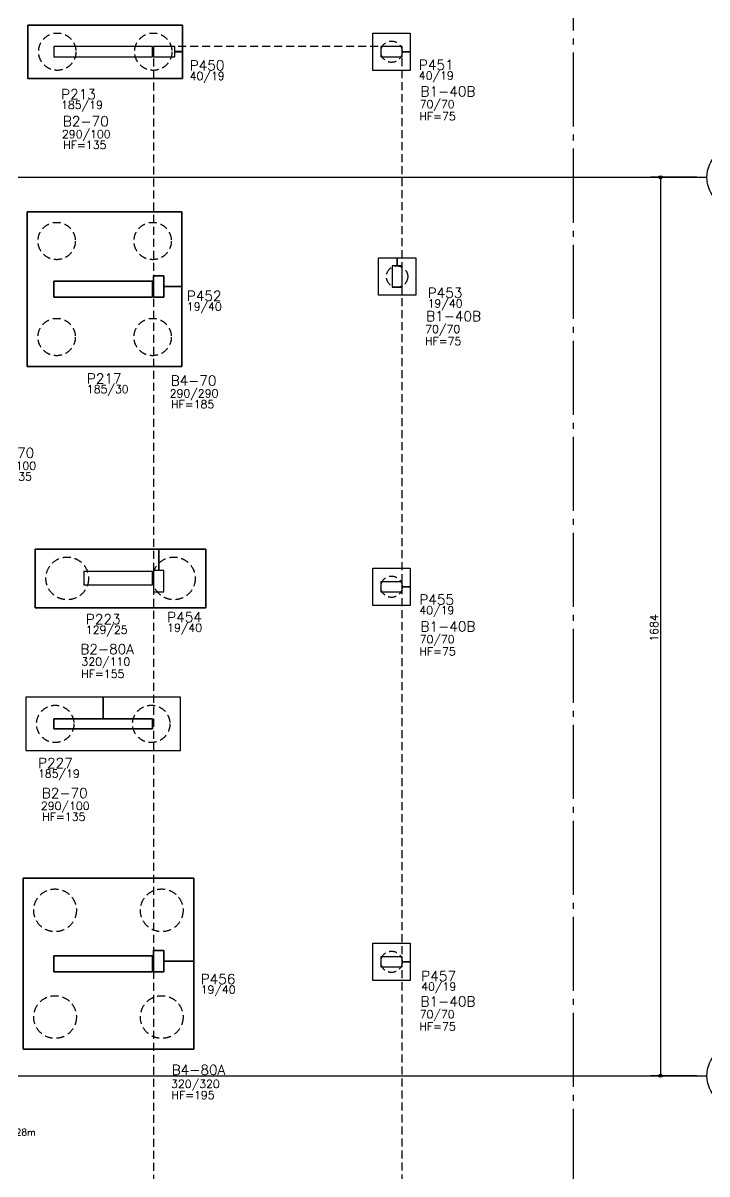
# Model space of a CAD drawing. Extents: x -5876 to 5291, y -572 to 5735.
# Drawn here: x -1036 to 247, y 1458 to 3616 of the extents above; entities that cross this region are included whole.
import ezdxf

# ---------------------------------------------------------------- set-up
doc = ezdxf.new("R2010")
doc.units = 0
doc.header["$LTSCALE"] = 75
doc.header["$MEASUREMENT"] = 0
doc.linetypes.add('ESTILO_TQS_0002', pattern=[0.3, 0.2, -0.1])
doc.linetypes.add('ESTILO_TQS_0004', pattern=[2.4, 1.5, 0.2, 0.15, -0.2, 0.15, -0.2])
doc.layers.get('0').update_dxf_attribs({"color": 245, "linetype": 'CONTINUOUS'})
for name, color, linetype in [('12', 7, 'CONTINUOUS'), ('18', 4, 'CONTINUOUS'), ('2', 5, 'CONTINUOUS'), ('205', 5, 'ESTILO_TQS_0004'), ('210', 7, 'ESTILO_TQS_0002'), ('221', 102, 'CONTINUOUS'), ('226', 9, 'CONTINUOUS'), ('234', 66, 'CONTINUOUS'), ('246', 3, 'CONTINUOUS'), ('247', 10, 'CONTINUOUS'), ('251', 5, 'CONTINUOUS'), ('9', 3, 'CONTINUOUS')]:
    doc.layers.add(name, color=color, linetype=linetype)
doc.styles.get("Standard").update_dxf_attribs({"font": 'ROMANS.SHX'})

msp = doc.modelspace()

# ---------------------------------------------------------------- linework, layer by layer
at = {"layer": '18'}
for p, q in [((-5454.126, 3326.596), (246.876232, 3326.596)), ((-3819.126021, 1642.596), (246.876232, 1642.596))]:
    msp.add_line(p, q, dxfattribs=at)
for centre in [(306.876232, 3326.596), (306.876232, 1642.596)]:
    msp.add_circle(centre, 60, dxfattribs=at)
at = {"layer": '2'}
for points in [[(-977.625964, 3552.596031), (-792.626, 3552.596031), (-792.626, 3571.596031), (-977.625964, 3571.596031), (-977.625964, 3552.596031)], [(-790.626, 3552.596031), (-750.626, 3552.596031), (-750.626, 3571.596031), (-790.626, 3571.596031), (-790.626, 3552.596031)], [(-364.626, 3552.596031), (-324.626, 3552.596031), (-324.626, 3571.596031), (-364.626, 3571.596031), (-364.626, 3552.596031)], [(-343.626, 3120.596031), (-324.626, 3120.596031), (-324.626, 3160.596031), (-343.626, 3160.596031), (-343.626, 3120.596031)], [(-977.625964, 3102.096), (-792.626, 3102.096), (-792.626, 3132.096), (-977.625964, 3132.096), (-977.625964, 3102.096)], [(-790.626, 3102.096), (-771.626, 3102.096), (-771.626, 3142.096), (-790.626, 3142.096), (-790.626, 3102.096)], [(-790.626, 2549.596), (-771.626, 2549.596), (-771.626, 2589.596), (-790.626, 2589.596), (-790.626, 2549.596)], [(-921.626, 2562.596), (-792.626, 2562.596), (-792.626, 2587.596), (-921.626, 2587.596), (-921.626, 2562.596)], [(-364.626, 2549.596), (-324.626, 2549.596), (-324.626, 2568.596), (-364.626, 2568.596), (-364.626, 2549.596)], [(-977.625964, 2292.596), (-792.626, 2292.596), (-792.626, 2311.596), (-977.625964, 2311.596), (-977.625964, 2292.596)], [(-790.626, 1837.096), (-771.626, 1837.096), (-771.626, 1877.096), (-790.626, 1877.096), (-790.626, 1837.096)], [(-977.625964, 1837.096), (-792.626, 1837.096), (-792.626, 1867.096), (-977.625964, 1867.096), (-977.625964, 1837.096)], [(-364.626, 1846.596), (-324.626, 1846.596), (-324.626, 1865.596), (-364.626, 1865.596), (-364.626, 1846.596)]]:
    msp.add_lwpolyline(points, dxfattribs=at)
at = {"layer": '205'}
msp.add_line((-3.123768, 1.596), (-3.123768, 5001.596), dxfattribs=at)
at = {"layer": '210'}
msp.add_lwpolyline([(-324.626, 3571.596031), (-790.626, 3571.596031), (-790.626, 1397.596), (-324.626, 1397.596), (-324.626, 3571.596031)], dxfattribs=at)
for centre, radius in [((-971.294214, 3562.096031), 35), ((-791.294214, 3562.096031), 35), ((-344.626, 3562.096031), 20), ((-972.514521, 3207.216688), 35), ((-792.514521, 3207.216688), 35), ((-334.126, 3140.596031), 20), ((-972.514521, 3027.216688), 35), ((-792.514521, 3027.216688), 35), ((-952.63136, 2574.768871), 40), ((-752.63136, 2574.768871), 40), ((-344.626, 2559.096), 20), ((-975.125982, 2302.096), 35), ((-795.125982, 2302.096), 35), ((-975.451927, 1952.565684), 40), ((-775.451927, 1952.565684), 40), ((-344.626, 1856.096), 20), ((-975.451927, 1752.565684), 40), ((-775.451927, 1752.565684), 40)]:
    msp.add_circle(centre, radius, dxfattribs=at)
at = {"layer": '221', "color": 11, "linetype": 'Continuous'}
for p, q in [((228.126232, 3326.596), (140.914484, 3326.596)), ((159.664484, 3326.596), (159.664484, 1642.596)), ((228.126232, 1642.596), (140.914484, 1642.596))]:
    msp.add_line(p, q, dxfattribs=at)
for centre, radius in [((159.664484, 3326.596), 3), ((159.664484, 3326.596), 1.5), ((159.664484, 1642.596), 3), ((159.664484, 1642.596), 1.5)]:
    msp.add_circle(centre, radius, dxfattribs=at)
at = {"layer": '226'}
msp.add_lwpolyline([(-771.626, 1857.096), (-715.451927, 1857.096), (-715.451927, 2012.565684), (-1035.451927, 2012.565684), (-1035.451927, 1692.565684), (-715.451927, 1692.565684), (-715.451927, 1856.996), (-771.626, 1856.996), (-771.626, 1837.096), (-790.626, 1837.096), (-790.626, 1857.096), (-792.626, 1857.096), (-792.626, 1837.096), (-977.625964, 1837.096), (-977.625964, 1867.096), (-792.626, 1867.096), (-792.626, 1857.196), (-790.626, 1857.196), (-790.626, 1877.096), (-771.626, 1877.096), (-771.626, 1857.096)], dxfattribs=at)
at = {"layer": '234'}
msp.add_lwpolyline([(-309.626, 1856.096), (-324.626, 1856.096), (-324.626, 1865.596), (-364.626, 1865.596), (-364.626, 1846.596), (-324.626, 1846.596), (-324.626, 1855.996), (-309.626, 1855.996), (-309.626, 1821.096), (-379.626, 1821.096), (-379.626, 1891.096), (-309.626, 1891.096), (-309.626, 1856.096)], dxfattribs=at)
at = {"layer": '246'}
for points in [[(-792.626, 3562.096031), (-792.626, 3571.596031), (-977.625964, 3571.596031), (-977.625964, 3552.596031), (-792.626, 3552.596031), (-792.626, 3561.001162), (-790.626, 3561.001162), (-790.626, 3552.596031), (-750.626, 3552.596031), (-750.626, 3562.096031), (-736.294214, 3562.096031), (-736.294214, 3512.096031), (-1026.294214, 3512.096031), (-1026.294214, 3612.096031), (-736.294214, 3612.096031), (-736.294214, 3562.196031), (-750.626, 3562.196031), (-750.626, 3571.596031), (-790.626, 3571.596031), (-790.626, 3561.101162), (-792.626, 3561.101162), (-792.626, 3562.096031)], [(-309.626, 3562.096031), (-324.626, 3562.096031), (-324.626, 3571.596031), (-364.626, 3571.596031), (-364.626, 3552.596031), (-324.626, 3552.596031), (-324.626, 3561.996031), (-309.626, 3561.996031), (-309.626, 3527.096031), (-379.626, 3527.096031), (-379.626, 3597.096031), (-309.626, 3597.096031), (-309.626, 3562.096031)], [(-334.126, 3175.596031), (-334.126, 3160.596031), (-343.626, 3160.596031), (-343.626, 3120.596031), (-324.626, 3120.596031), (-324.626, 3160.596031), (-334.026, 3160.596031), (-334.026, 3175.596031), (-299.126, 3175.596031), (-299.126, 3105.596031), (-369.126, 3105.596031), (-369.126, 3175.596031), (-334.126, 3175.596031)], [(-781.126, 2589.596), (-781.126, 2629.768871), (-692.63136, 2629.768871), (-692.63136, 2519.768871), (-1012.63136, 2519.768871), (-1012.63136, 2629.768871), (-781.226, 2629.768871), (-781.226, 2589.596), (-790.626, 2589.596), (-790.626, 2575.096), (-792.626, 2575.096), (-792.626, 2587.596), (-921.626, 2587.596), (-921.626, 2562.596), (-792.626, 2562.596), (-792.626, 2574.996), (-790.626, 2574.996), (-790.626, 2549.596), (-771.626, 2549.596), (-771.626, 2589.596), (-781.026, 2589.596), (-781.026, 2629.768871), (-781.126, 2589.596)], [(-309.626, 2559.096), (-324.626, 2559.096), (-324.626, 2568.596), (-364.626, 2568.596), (-364.626, 2549.596), (-324.626, 2549.596), (-324.626, 2558.996), (-309.626, 2558.996), (-309.626, 2524.096), (-379.626, 2524.096), (-379.626, 2594.096), (-309.626, 2594.096), (-309.626, 2559.096)], [(-885.125982, 2311.596), (-885.125982, 2352.096), (-1030.125982, 2352.096), (-1030.125982, 2252.096), (-740.125982, 2252.096), (-740.125982, 2352.096), (-885.025982, 2352.096), (-885.025982, 2311.596), (-792.626, 2311.596), (-792.626, 2292.596), (-977.625964, 2292.596), (-977.625964, 2311.596), (-885.125982, 2311.596)]]:
    msp.add_lwpolyline(points, dxfattribs=at)
at = {"layer": '247'}
msp.add_lwpolyline([(-771.626, 3122.096), (-737.514521, 3122.096), (-737.514521, 3262.216688), (-1027.514521, 3262.216688), (-1027.514521, 2972.216688), (-737.514521, 2972.216688), (-737.514521, 3121.996), (-771.626, 3121.996), (-771.626, 3102.096), (-790.626, 3102.096), (-790.626, 3122.096), (-792.626, 3122.096), (-792.626, 3102.096), (-977.625964, 3102.096), (-977.625964, 3132.096), (-792.626, 3132.096), (-792.626, 3122.196), (-790.626, 3122.196), (-790.626, 3142.096), (-771.626, 3142.096), (-771.626, 3122.096)], dxfattribs=at)
at = {"layer": '251', "linetype": 'Continuous'}
for points in [[(-1026.294214, 3512.096031), (-736.294214, 3512.096031), (-736.294214, 3612.096031), (-1026.294214, 3612.096031), (-1026.294214, 3512.096031)], [(-1012.63136, 2519.768871), (-692.63136, 2519.768871), (-692.63136, 2629.768871), (-1012.63136, 2629.768871), (-1012.63136, 2519.768871)], [(-1030.125982, 2252.096), (-740.125982, 2252.096), (-740.125982, 2352.096), (-1030.125982, 2352.096), (-1030.125982, 2252.096)]]:
    msp.add_lwpolyline(points, dxfattribs=at)
at = {"layer": '251'}
for points in [[(-379.626, 3527.096031), (-379.626, 3597.096031), (-309.626, 3597.096031), (-309.626, 3527.096031), (-379.626, 3527.096031)], [(-737.514521, 2972.216688), (-1027.514521, 2972.216688), (-1027.514521, 3262.216688), (-737.514521, 3262.216688), (-737.514521, 2972.216688)], [(-369.126, 3105.596031), (-369.126, 3175.596031), (-299.126, 3175.596031), (-299.126, 3105.596031), (-369.126, 3105.596031)], [(-379.626, 2524.096), (-379.626, 2594.096), (-309.626, 2594.096), (-309.626, 2524.096), (-379.626, 2524.096)], [(-715.451927, 1692.565684), (-1035.451927, 1692.565684), (-1035.451927, 2012.565684), (-715.451927, 2012.565684), (-715.451927, 1692.565684)], [(-379.626, 1821.096), (-379.626, 1891.096), (-309.626, 1891.096), (-309.626, 1821.096), (-379.626, 1821.096)]]:
    msp.add_lwpolyline(points, dxfattribs=at)

# ---------------------------------------------------------------- texts
msp.add_text('P.A.=592.28m', height=12.525).set_placement((-1132.554681, 1530.370139))
at = {"layer": '12', "linetype": 'Continuous'}
for s, p in [('40/19', (-723.039395, 3509.031502)), ('40/19', (-293.43022, 3509.870971)), ('70/70', (-291.856379, 3456.204141)), ('185/19', (-964.197503, 3454.918589)), ('HF=75', (-292.347664, 3433.473631)), ('290/100', (-962.572024, 3400.032976)), ('HF=135', (-960.135189, 3379.742567)), ('19/40', (-728.478269, 3076.906721)), ('19/40', (-276.883793, 3082.776334)), ('70/70', (-281.356379, 3034.704141)), ('HF=75', (-281.847664, 3011.973631)), ('185/30', (-915.838828, 2921.984765)), ('290/290', (-760.465805, 2913.927555)), ('HF=185', (-758.028969, 2893.637145)), ('290/100', (-1102.237159, 2778.505814)), ('HF=135', (-1099.800323, 2758.215405)), ('40/19', (-292.385782, 2507.606919)), ('129/25', (-917.733058, 2470.86657)), ('19/40', (-765.305901, 2474.703524)), ('70/70', (-291.856379, 2453.20411)), ('HF=75', (-292.347664, 2430.4736)), ('320/110', (-925.902488, 2411.231643)), ('HF=155', (-926.37622, 2388.264712)), ('185/19', (-1007.495488, 2201.314188)), ('290/100', (-1002.020886, 2140.773677)), ('HF=135', (-999.58405, 2120.483267)), ('19/40', (-702.441678, 1796.39442)), ('40/19', (-288.847565, 1802.079621)), ('70/70', (-291.856379, 1750.20411)), ('HF=75', (-292.347664, 1727.4736)), ('320/320', (-757.932985, 1619.725091)), ('HF=195', (-757.274055, 1598.639352))]:
    msp.add_text(s, height=15, dxfattribs=at).set_placement(p)
at = {"layer": '221', "color": 11, "linetype": 'Continuous'}
msp.add_text('1684', height=15, rotation=90, dxfattribs=at).set_placement((155.164484, 2456.096))
at = {"layer": '9', "linetype": 'Continuous'}
for s, p in [('P450', (-723.039395, 3527.031502)), ('P451', (-293.43022, 3527.870971)), ('P213', (-964.197503, 3472.918589)), ('P452', (-728.478269, 3094.906721)), ('P453', (-276.883793, 3100.776334)), ('P217', (-915.838828, 2939.984765)), ('P455', (-292.385782, 2525.606919)), ('P223', (-917.733058, 2488.86657)), ('P454', (-765.305901, 2492.703524)), ('P227', (-1007.495488, 2219.314188)), ('P457', (-288.847565, 1820.079621)), ('P456', (-702.441678, 1814.39442))]:
    msp.add_text(s, height=18.75, dxfattribs=at).set_placement(p)
at = {"layer": '9'}
for s, p in [('B1-40B', (-290.112198, 3478.366104)), ('B2-70', (-960.827844, 3422.194939)), ('B1-40B', (-279.612198, 3056.866104)), ('B4-70', (-758.721624, 2936.089518)), ('B2-70', (-1100.492978, 2800.667777)), ('B1-40B', (-290.112198, 2475.366073)), ('B2-80A', (-928.039054, 2432.845083)), ('B2-70', (-1000.276705, 2162.93564)), ('B1-40B', (-290.112198, 1772.366073)), ('B4-80A', (-756.788709, 1644.037824))]:
    msp.add_text(s, height=18.75, dxfattribs=at).set_placement(p)

doc.saveas('drawing.dxf')
